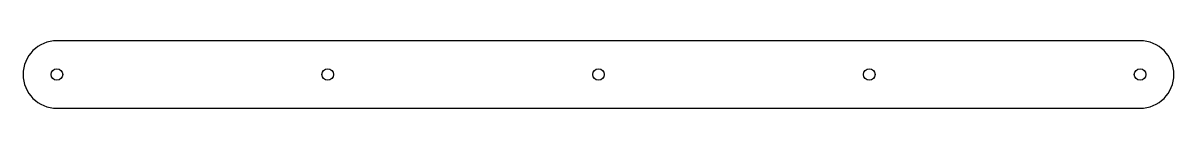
# Model space of a CAD drawing. Header units: millimetres. Extents: x 16 to 314, y -41 to -24.
import ezdxf

# ---------------------------------------------------------------- set-up
doc = ezdxf.new("R2010")
doc.units = ezdxf.units.MM

msp = doc.modelspace()

# ---------------------------------------------------------------- linework, layer by layer
msp.add_lwpolyline([(305, -41, 1), (305, -23.5), (25, -23.5, 1), (25, -41)], format="xyb", close=True)
for centre in [(25, -32.25), (95, -32.25), (165, -32.25), (235, -32.25), (305, -32.25)]:
    msp.add_circle(centre, 1.5)

doc.saveas('drawing.dxf')
